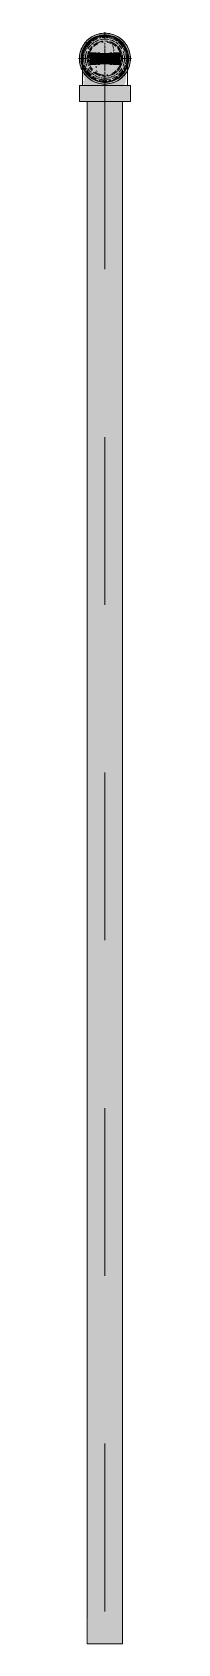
# Model space of a CAD drawing. Header units: millimetres. Extents: x -4000 to 187956, y -58990 to 162485.
# Drawn here: x 116625 to 116675, y 67950 to 69475 of the extents above; entities that cross this region are included whole.
import ezdxf

# ---------------------------------------------------------------- set-up
doc = ezdxf.new("R2010")
doc.units = ezdxf.units.MM
doc.linetypes.add('Dash 1_16_', pattern=[317.5, 158.75, -158.75])
for name, color, linetype, lineweight in [('F-SPRN', 3, 'Continuous', 9), ('P-PIPE', 3, 'Continuous', 9), ('P-PIPE-CNTR', 3, 'Continuous', 9)]:
    doc.layers.add(name, color=color, linetype=linetype, lineweight=lineweight)

# ---------------------------------------------------------------- blocks, each defined once
blk = doc.blocks.new('Sprinkler_Up - DN20-V651-0_000')
at = {"layer": 'F-SPRN', "transparency": 33554534}
for points in [[(-13.5, 0), (-3.9, 0.7), (-1.7, 2.9), (-1.2, 3.5), (-0.6, 4), (0.6, 4), (1.2, 3.5), (1.7, 2.9), (4.6, 0), (22.2, 0), (18, 13.1), (6.9, 21.2), (-6.9, 21.2), (-18, 13.1), (-22.2, 0)], [(0, -16.7), (4.3, -16.1), (11.8, -11.8), (16.1, -4.3), (16.1, 4.3), (11.8, 11.8), (8.3, 14.4), (0, 16.7), (-4.3, 16.1), (-11.8, 11.8), (-16.1, 4.3), (-16.1, -4.3), (-11.8, -11.8), (-8.3, -14.4)], [(0, -15.6), (7.8, -13.5), (13.5, -7.8), (15.1, -4), (15.1, 4), (13.5, 7.8), (7.8, 13.5), (0, 15.6), (-7.8, 13.5), (-11, 11), (-15.1, 4), (-15.1, -4), (-11, -11), (-7.8, -13.5)], [(0, -21.2), (6.9, -21.2), (18, -13.1), (22.2, 0), (3.9, -0.7), (1.7, -2.9), (1.2, -3.5), (0.6, -4), (-0.6, -4), (-1.2, -3.5), (-1.7, -2.9), (-4.6, 0), (-22.2, 0), (-18, -13.1), (-6.9, -21.2)], [(-10.9, -5.5), (-10.9, 5.4), (-14.5, 5.4), (-14.5, -5.5)], [(-7.7, -5.5), (-7.7, 5.4), (-10.9, 5.4), (-10.9, -5.5)], [(0, -5.5), (0, 5.4), (-7.7, 5.4), (-7.7, -5.5)], [(0, 0), (5.7, 0), (2.9, 4.9), (-2.9, 4.9), (-5.7, 0)], [(2.9, -4.9), (5.7, 0), (-5.7, 0), (-2.9, -4.9)], [(0, 0), (4.6, 0), (0, 4.6), (-4.6, 0)], [(0, -4.6), (4.6, 0), (-4.6, 0)], [(0, -2.6), (1.3, 0), (-1.8, 0)], [(-1.3, 0), (1.8, 0), (0, 2.6)], [(7.7, -5.5), (7.7, 5.4), (0, 5.4), (0, -5.5)], [(10.9, -5.5), (10.9, 5.4), (7.7, 5.4), (7.7, -5.5)], [(14.5, -5.5), (14.5, 5.4), (10.9, 5.4), (10.9, -5.5)]]:
    blk.add_hatch(color=1, dxfattribs=at).paths.add_polyline_path(points)
at = {"layer": 'F-SPRN', "color": 1}
for p, q in [((-11.5, 5.4), (-14.5, 5.4)), ((-14.5, 5.4), (-11.3, 5.4)), ((-14.5, 5.4), (-14.5, 3.7)), ((-14.5, 3.3), (-14.5, 0)), ((-11.5, 5.4), (-11.5, 4)), ((-10.9, 1.9), (-10.9, 3.6)), ((-10.8, 5.4), (-8, 5.4)), ((-8.1, 5.4), (-10.8, 5.4)), ((-8.1, 5.4), (-8.1, 2.8)), ((-8.1, 2.5), (-8.1, 0.7)), ((-7.7, 4.8), (-7.7, 2.7)), ((-7.7, 4.8), (-7.7, 2.7)), ((-7.7, 2.1), (-7.7, 0.5)), ((-7.7, 2.1), (-7.7, 0.5)), ((-6.7, 5.4), (-4.7, 5.4)), ((-5.8, 3.8), (-5.8, 2.2)), ((-2, 0.4), (-2.1, 0.3)), ((-2.1, 0.3), (-2.1, 0.2)), ((-2.1, 0.2), (-2.1, 0.1)), ((-2.1, 0.1), (-2.1, 0)), ((-2.1, 0), (-2.1, 0)), ((-2.1, 0), (-2.1, -0.1)), ((-1.9, 0.8), (-2, 0.7)), ((-2, 0.7), (-2, 0.6)), ((-2, 0.6), (-2, 0.5)), ((-2, 0.5), (-2, 0.4)), ((-2, 0.5), (-2, 0.5)), ((-1.8, 1), (-1.9, 0.9)), ((-1.9, 0.9), (-1.9, 0.8)), ((-1.9, 0.8), (-1.9, 0.8)), ((-1.8, 1.1), (-1.8, 1)), ((-1.7, 1.1), (-1.8, 1.1)), ((-1.6, 1.3), (-1.7, 1.2)), ((-1.7, 1.2), (-1.7, 1.1)), ((-1.5, 1.4), (-1.6, 1.3)), ((-1.6, 1.3), (-1.6, 1.3)), ((-1.5, 1.5), (-1.5, 1.4)), ((-1.4, 1.5), (-1.5, 1.5)), ((-1.4, 1.6), (-1.4, 1.5)), ((-1.3, 1.6), (-1.4, 1.6)), ((-1.2, 1.7), (-1.3, 1.6)), ((-1.1, 1.8), (-1.2, 1.7)), ((-1.2, 1.7), (-1.2, 1.7)), ((-1, 1.8), (-1.1, 1.8)), ((-0.9, 1.9), (-1, 1.8)), ((-0.9, 1.9), (-0.9, 1.9)), ((-0.8, 1.9), (-0.9, 1.9)), ((-0.7, 2), (-0.8, 1.9)), ((-0.6, 2), (-0.7, 2)), ((-0.6, 2), (-0.6, 2)), ((-0.5, 2), (-0.6, 2)), ((-0.4, 2), (-0.5, 2)), ((-0.3, 2.1), (-0.4, 2)), ((-0.2, 2.1), (-0.3, 2.1)), ((-0.1, 2.1), (-0.2, 2.1)), ((0, 2.1), (-0.1, 2.1)), ((-0.1, 2.1), (-0.1, 2.1)), ((0.1, 2.1), (0, 2.1)), ((0.2, 2.1), (0.1, 2.1)), ((0.3, 2.1), (0.2, 2.1)), ((0.4, 2), (0.3, 2.1)), ((0.4, 2), (0.4, 2)), ((0.5, 2), (0.4, 2)), ((0.6, 2), (0.5, 2)), ((0.7, 2), (0.6, 2)), ((0.8, 1.9), (0.7, 2)), ((0.8, 1.9), (0.8, 1.9)), ((0.9, 1.9), (0.8, 1.9)), ((1, 1.8), (0.9, 1.9)), ((1.1, 1.8), (1, 1.8)), ((1.1, 1.7), (1.1, 1.8)), ((1.2, 1.7), (1.1, 1.7)), ((1.3, 1.7), (1.2, 1.7)), ((1.3, 1.6), (1.3, 1.7)), ((1.4, 1.5), (1.3, 1.6)), ((1.4, 1.5), (1.4, 1.5)), ((1.5, 1.4), (1.4, 1.5)), ((1.6, 1.4), (1.5, 1.4)), ((1.6, 1.3), (1.6, 1.4)), ((1.7, 1.2), (1.6, 1.3)), ((1.7, 1.2), (1.7, 1.2)), ((1.8, 1.1), (1.7, 1.2)), ((1.8, 1), (1.8, 1.1)), ((1.8, 1), (1.8, 1)), ((1.9, 0.9), (1.8, 1)), ((1.9, 0.8), (1.9, 0.9)), ((1.9, 0.7), (1.9, 0.8)), ((2, 0.7), (1.9, 0.7)), ((2, 0.6), (2, 0.7)), ((2, 0.5), (2, 0.6)), ((2, 0.4), (2, 0.5)), ((2.1, 0.3), (2, 0.4)), ((2.1, 0.2), (2.1, 0.3)), ((2.1, 0.2), (2.1, 0.2)), ((2.1, 0.1), (2.1, 0.2)), ((2.1, 0), (2.1, 0.1)), ((2.1, 0), (2.1, 0)), ((4.7, 5.4), (6.5, 5.4)), ((7.7, 5.4), (10.8, 5.4)), ((7.7, 5.2), (7.7, 2.7)), ((7.7, 5.2), (7.7, 2.7)), ((7.7, 2.3), (7.7, 0.5)), ((7.7, 2.3), (7.7, 0.5)), ((10.8, 5.4), (8.1, 5.4)), ((8.1, 5.4), (8.1, 2.8)), ((8.1, 2.5), (8.1, 0.4)), ((10.9, 5.4), (14.5, 5.4)), ((10.9, 3.6), (10.9, 0.2)), ((14.5, 5.4), (11.5, 5.4)), ((11.5, 5.4), (11.5, 4)), ((11.5, 3), (11.5, 0.2)), ((14.5, 5.4), (14.5, -5.5)), ((-14.5, -1.3), (-14.5, -3.7)), ((-11.1, -5.5), (-14.5, -5.5)), ((-14.5, -5.5), (-11.5, -5.5)), ((-10.9, -2.6), (-10.9, -1.3)), ((-10.8, -5.5), (-8.1, -5.5)), ((-7.8, -5.5), (-10.8, -5.5)), ((-8.1, -4.2), (-8.1, -5.5)), ((-7.7, -2.7), (-7.7, -4)), ((-7.7, -2.7), (-7.7, -4)), ((-7, -5.5), (-5.8, -5.5)), ((-4.8, -5.5), (-7, -5.5)), ((-5.8, -2.3), (-5.8, -3.8)), ((-2.1, -0.1), (-2.1, -0.2)), ((-2.1, -0.2), (-2.1, -0.3)), ((-2.1, -0.2), (-2.1, -0.2)), ((0, -2.1), (0.1, -2.1)), ((7, -5.5), (4.8, -5.5)), ((5.8, -2.2), (5.8, -3.8)), ((5.8, -5.5), (7, -5.5)), ((7.7, -0.5), (7.7, -2.3)), ((7.7, -0.5), (7.7, -2.3)), ((7.7, -2.7), (7.7, -5.4)), ((7.7, -2.7), (7.7, -5.4)), ((10.8, -5.5), (7.7, -5.5)), ((8.1, -0.4), (8.1, -2.5)), ((8.1, -2.8), (8.1, -5.5)), ((8.1, -5.5), (10.8, -5.5)), ((10.9, -0.2), (10.9, -3.6)), ((14.5, -5.5), (10.9, -5.5)), ((11.5, -0.2), (11.5, -3)), ((11.5, -4), (11.5, -5.5)), ((11.5, -5.5), (14.5, -5.5))]:
    blk.add_line(p, q, dxfattribs=at)
at = {"layer": 'F-SPRN', "color": 1, "flags": 128}
for points in [[(-2.1, -0.3), (-2, -0.4), (-2, -0.5), (-2, -0.6), (-2, -0.7), (-1.9, -0.7), (-1.9, -0.8), (-1.9, -0.9), (-1.8, -1), (-1.8, -1), (-1.8, -1.1), (-1.7, -1.2), (-1.7, -1.2), (-1.6, -1.3), (-1.6, -1.4), (-1.5, -1.4), (-1.4, -1.5), (-1.4, -1.5), (-1.3, -1.6), (-1.3, -1.7), (-1.2, -1.7), (-1.1, -1.7), (-1.1, -1.8), (-1, -1.8), (-0.9, -1.9), (-0.8, -1.9), (-0.8, -1.9), (-0.7, -2), (-0.6, -2), (-0.5, -2), (-0.4, -2), (-0.4, -2), (-0.3, -2.1), (-0.2, -2.1), (-0.1, -2.1), (0, -2.1)], [(0.1, -2.1), (0.1, -2.1), (0.2, -2.1), (0.3, -2.1), (0.4, -2), (0.5, -2), (0.6, -2), (0.6, -2), (0.7, -2), (0.8, -1.9), (0.9, -1.9), (0.9, -1.9), (1, -1.8), (1.1, -1.8), (1.2, -1.7), (1.2, -1.7), (1.3, -1.6), (1.4, -1.6), (1.4, -1.5), (1.5, -1.5), (1.5, -1.4), (1.6, -1.3), (1.6, -1.3), (1.7, -1.2), (1.7, -1.1), (1.8, -1.1), (1.8, -1), (1.9, -0.9), (1.9, -0.8), (1.9, -0.8), (2, -0.7), (2, -0.6), (2, -0.5), (2, -0.5), (2, -0.4), (2.1, -0.3), (2.1, -0.2), (2.1, -0.1), (2.1, 0)]]:
    blk.add_lwpolyline(points, dxfattribs=at)
at = {"layer": 'F-SPRN', "color": 1}
for radius, start, end in [(22.2, 360, 180), (21.9, 126.6942, 143.2701), (21.9, 108.2621, 125.7507), (16.7, 106.5995, 120), (16.7, 106.5995, 120), (21.9, 99.348, 107.901), (16.7, 96.4143, 105), (16.7, 96.4143, 105), (21.9, 90.145, 98.8503), (15.6, 95.5762, 100.6843), (15.6, 95.5762, 100.6843), (16.7, 83.0684, 90), (16.7, 83.0684, 90), (21.9, 72.5583, 89.4624), (15.6, 75.573, 80.5892), (15.6, 75.573, 80.5892), (16.7, 60, 75), (16.7, 60, 75), (21.9, 54.2493, 71.7379), (21.9, 36.7299, 53.3058), (21.9, 165.6773, 179.2615), (21.9, 144.7698, 164.8151), (16.7, 167.6802, 180), (16.7, 167.6802, 180), (16.7, 155.3879, 164.9693), (16.7, 155.3879, 164.9693), (15.6, 166.4265, 180), (15.6, 166.4265, 180), (15.6, 150.9409, 165), (15.6, 159.6139, 165), (16.7, 136.7213, 149.931), (16.7, 136.7213, 149.931), (15.6, 150.9409, 156.3845), (15.6, 138.4214, 150), (15.6, 138.4214, 150), (16.7, 121.4181, 130.5751), (16.7, 121.4181, 130.5751), (15.6, 120.5262, 133.2078), (15.6, 120.5262, 133.2078), (15.6, 114.4363, 119.9813), (15.6, 114.4363, 119.9813), (4.63, 155.7832, 180), (4.63, 155.7832, 180), (4.63, 109.0192, 138.2703), (4.63, 109.0192, 138.2703), (2.56, 109.0192, 168.8278), (2.56, 109.0192, 168.8278), (2.04, 109.0192, 180), (4.63, 17.9592, 90), (4.63, 17.9592, 90), (3.81, 57.0577, 90), (2.56, 14.5599, 90), (2.56, 14.5599, 90), (2.04, 10.4703, 90), (3.81, 16.1605, 43.8358), (15.6, 67.5614, 74.5481), (15.6, 67.5614, 74.5481), (15.6, 60.0187, 65.5637), (15.6, 60.0187, 65.5637), (15.6, 46.7922, 60), (15.6, 46.7922, 60), (16.7, 49.4249, 58.5819), (16.7, 49.4249, 58.5819), (15.6, 30, 41.5786), (15.6, 30, 41.5786), (16.7, 30, 43.2787), (16.7, 30, 43.2787), (15.6, 23.6155, 29.5646), (15.6, 15, 29.5646), (15.6, 15, 20.3861), (16.7, 15, 24.6121), (16.7, 15, 24.6121), (15.6, 360, 13.6618), (15.6, 0, 13.6618), (16.7, 360, 12.3198), (16.7, 0, 12.3198), (21.9, 15.1849, 35.2302), (21.9, 0.7385, 14.3227), (22.2, 180, 360), (21.9, 180.7385, 194.3227), (21.9, 195.1849, 215.2302), (21.9, 216.7299, 233.3058), (16.7, 180, 192.3198), (16.7, 180, 192.3198), (16.7, 195.0307, 204.6121), (16.7, 195.0307, 204.6121), (15.6, 181.9082, 193.6618), (15.6, 181.9082, 193.6618), (15.6, 197.3339, 209.5646), (15.6, 197.3339, 209.5646), (16.7, 210.069, 223.2787), (16.7, 210.069, 223.2787), (15.6, 212.5472, 221.5786), (15.6, 212.5472, 221.5786), (16.7, 229.4249, 238.5819), (16.7, 229.4249, 238.5819), (15.6, 233.795, 240), (15.6, 233.795, 240), (16.7, 240, 255), (16.7, 240, 255), (15.6, 240.0187, 254.5481), (15.6, 240.0187, 254.5481), (4.63, 197.9592, 0), (4.63, 197.9592, 270), (15.6, 255, 267.64), (15.6, 255, 267.64), (3.81, 196.1605, 270), (2.56, 191.1677, 0), (2.56, 191.1677, 360), (2.04, 190.4703, 0), (4.63, 270, 360), (3.81, 270, 360), (16.7, 286.5995, 300), (16.7, 286.5995, 300), (15.6, 294.4363, 299.9813), (15.6, 294.4363, 299.9813), (15.6, 300, 313.2078), (15.6, 300, 313.2078), (16.7, 301.4181, 310.5751), (16.7, 301.4181, 310.5751), (15.6, 318.4214, 330), (15.6, 318.4214, 330), (16.7, 316.7213, 330), (16.7, 316.7213, 330), (21.9, 306.6942, 323.2701), (15.6, 330.4354, 345), (15.6, 330.4354, 336.3845), (15.6, 339.6139, 345), (15.6, 346.3382, 360), (15.6, 346.3382, 360), (16.7, 335.3879, 345), (16.7, 335.3879, 345), (16.7, 347.6802, 360), (16.7, 347.6802, 360), (21.9, 324.7698, 344.8151), (21.9, 345.6773, 359.2615), (21.9, 234.2493, 251.7379), (21.9, 252.5583, 269.4624), (16.7, 263.0684, 270), (16.7, 263.0684, 270), (21.9, 270.145, 278.8503), (15.6, 275.5762, 280.6843), (15.6, 275.5762, 280.6843), (16.7, 276.4143, 285), (16.7, 276.4143, 285), (21.9, 279.348, 287.901), (21.9, 288.2621, 305.7507)]:
    blk.add_arc((0, 0), radius, start, end, dxfattribs=at)
blk = doc.blocks.new('Steel_Transition_Threaded_HoaPhat - Standard-V652-0_000')
at = {"layer": 'P-PIPE', "lineweight": 13, "transparency": 33554534}
h = blk.add_hatch(color=1, dxfattribs=at)
h.paths.add_polyline_path([(116650, 69427.6), (116655.8, 69428.4), (116661.3, 69430.6), (116665.9, 69434.2), (116669.5, 69438.8), (116671.7, 69444.3), (116672.5, 69450.1), (116671.7, 69455.9), (116669.5, 69461.3), (116665.9, 69466), (116661.3, 69469.6), (116655.8, 69471.8), (116650, 69472.6), (116644.2, 69471.8), (116638.8, 69469.6), (116634.1, 69466), (116630.5, 69461.3), (116628.3, 69455.9), (116627.5, 69450.1), (116628.3, 69444.3), (116630.5, 69438.8), (116634.1, 69434.2), (116638.8, 69430.6), (116644.2, 69428.4)])
h.paths.add_polyline_path([(116650, 69430), (116644.8, 69430.7), (116640, 69432.7), (116635.8, 69435.9), (116632.6, 69440), (116630.6, 69444.9), (116629.9, 69450.1), (116630.6, 69455.3), (116632.6, 69460.1), (116635.8, 69464.3), (116640, 69467.5), (116644.8, 69469.5), (116650, 69470.2), (116655.2, 69469.5), (116660.1, 69467.5), (116664.2, 69464.3), (116667.4, 69460.1), (116669.4, 69455.3), (116670.1, 69450.1), (116669.4, 69444.9), (116667.4, 69440), (116664.2, 69435.9), (116660.1, 69432.7), (116655.2, 69430.7)])
for points in [[(116650, 69430), (116650, 69433.7), (116641.8, 69435.9), (116635.8, 69441.9), (116633.6, 69450.1), (116635.8, 69458.3), (116641.8, 69464.3), (116650, 69466.5), (116650, 69470.2), (116644.8, 69469.5), (116640, 69467.5), (116635.8, 69464.3), (116632.6, 69460.1), (116630.6, 69455.3), (116629.9, 69450.1), (116630.6, 69444.9), (116632.6, 69440), (116635.8, 69435.9), (116640, 69432.7), (116644.8, 69430.7)], [(116650, 69431.6), (116654.8, 69432.2), (116659.3, 69434.1), (116663.1, 69437), (116666, 69440.8), (116667.9, 69445.3), (116668.5, 69450.1), (116667.9, 69454.9), (116666, 69459.3), (116663.1, 69463.2), (116659.3, 69466.1), (116654.8, 69468), (116650, 69468.6), (116645.2, 69468), (116640.8, 69466.1), (116636.9, 69463.2), (116634, 69459.3), (116632.1, 69454.9), (116631.5, 69450.1), (116632.1, 69445.3), (116634, 69440.8), (116636.9, 69437), (116640.8, 69434.1), (116645.2, 69432.2)], [(116650, 69430), (116655.2, 69430.7), (116660.1, 69432.7), (116664.2, 69435.9), (116667.4, 69440), (116669.4, 69444.9), (116670.1, 69450.1), (116669.4, 69455.3), (116667.4, 69460.1), (116664.2, 69464.3), (116660.1, 69467.5), (116655.2, 69469.5), (116650, 69470.2), (116650, 69466.5), (116658.2, 69464.3), (116664.2, 69458.3), (116666.4, 69450.1), (116664.2, 69441.9), (116658.2, 69435.9), (116650, 69433.7)]]:
    blk.add_hatch(color=1, dxfattribs=at).paths.add_polyline_path(points)
at = {"layer": 'P-PIPE', "color": 20, "lineweight": 13}
for radius, start, end in [(22.5, 90, 270), (22.5, 135, 150), (20.1, 135, 148.1553), (22.5, 120, 135), (20.1, 128.8856, 135), (18.5, 123.4976, 133.2041), (18.5, 123.4976, 133.2041), (20.1, 120, 125.0043), (22.5, 90, 120), (16.4, 121.0738, 128.0319), (20.1, 109.6859, 120), (18.5, 106.819, 120), (18.5, 106.819, 120), (16.4, 115.1607, 120), (16.4, 107.4657, 111.9681), (20.1, 100.9975, 105), (18.5, 91.4353, 103.2046), (18.5, 91.4353, 103.2046), (16.4, 96.2132, 104.6042), (20.1, 90.5246, 98.5089), (22.5, 60, 90), (22.5, 270, 90), (18.5, 78.0986, 90), (18.5, 78.0986, 90), (20.1, 75.0607, 87.9279), (18.5, 60, 75), (18.5, 60, 75), (16.4, 66.9681, 72.9388), (20.1, 60, 75), (16.4, 50.4733, 56.6389), (20.1, 54.9957, 60), (18.5, 46.7959, 56.5024), (18.5, 46.7959, 56.5024), (22.5, 45, 60), (20.1, 45, 51.1144), (20.1, 31.8447, 45), (22.5, 30, 45), (22.5, 165, 210), (22.5, 150, 165), (20.1, 166.0499, 193.9501), (20.1, 150, 162.7449), (18.5, 166.5939, 193.4061), (18.5, 166.5939, 180), (18.5, 180, 193.4061), (18.5, 157.6232, 165), (18.5, 157.6232, 165), (16.4, 168.5467, 178.9063), (16.4, 184.8393, 191.4533), (18.5, 136.4297, 150), (18.5, 136.4297, 150), (16.4, 158.0319, 163.506), (16.4, 143.5463, 150), (16.4, 30, 38.0319), (18.5, 30, 43.5703), (18.5, 30, 43.5703), (16.4, 353.5463, 8.0319), (18.5, 15, 22.3768), (18.5, 15, 22.3768), (20.1, 17.2551, 30), (18.5, 346.5939, 13.4061), (18.5, 0, 13.4061), (18.5, 346.5939, 0), (22.5, 15, 30), (20.1, 0, 13.9501), (20.1, 346.0499, 0), (22.5, 330, 0), (22.5, 0, 15), (22.5, 210, 225), (20.1, 197.2551, 210), (18.5, 195, 202.3768), (18.5, 195, 202.3768), (20.1, 211.8447, 225), (18.5, 210, 223.5703), (18.5, 210, 223.5703), (22.5, 225, 240), (20.1, 225, 231.1144), (16.4, 210.6635, 216.4537), (18.5, 226.7959, 236.5024), (18.5, 226.7959, 236.5024), (20.1, 234.9957, 240), (16.4, 230.4733, 236.6389), (18.5, 240, 255), (18.5, 240, 255), (16.4, 240, 246.5955), (16.4, 250.3629, 255), (16.4, 264.1652, 268.506), (16.4, 276.2132, 283.9063), (16.4, 287.4657, 291.9681), (18.5, 286.819, 300), (18.5, 286.819, 300), (16.4, 293.4045, 300), (20.1, 300, 305.0043), (18.5, 303.4976, 313.2041), (18.5, 303.4976, 313.2041), (22.5, 300, 315), (20.1, 308.8856, 315), (18.5, 316.4297, 330), (18.5, 316.4297, 330), (20.1, 315, 328.1553), (16.4, 338.0319, 342.8691), (22.5, 315, 330), (18.5, 337.6232, 345), (18.5, 337.6232, 345), (20.1, 330, 342.7449), (22.5, 240, 255), (20.1, 240, 255), (22.5, 255, 270), (20.1, 255.0607, 267.9279), (18.5, 258.0986, 270), (18.5, 258.0986, 270), (22.5, 270, 285), (20.1, 270.5246, 278.5089), (18.5, 271.4353, 283.2046), (18.5, 271.4353, 283.2046), (20.1, 280.9975, 285), (22.5, 285, 300), (20.1, 289.6859, 300)]:
    blk.add_arc((116650, 69450.1), radius, start, end, dxfattribs=at)
blk = doc.blocks.new('Steel_Elbow_Threaded_HoaPhat - Standard-V653-0_000')
at = {"layer": 'P-PIPE', "lineweight": 13, "transparency": 33554534}
for points in [[(116650, 69426), (116656.2, 69426.8), (116662.1, 69429.2), (116667.1, 69433), (116670.9, 69438), (116673.3, 69443.8), (116674.1, 69450.1), (116673.3, 69456.3), (116670.9, 69462.1), (116667.1, 69467.1), (116662.1, 69471), (116656.2, 69473.4), (116650, 69474.2), (116643.8, 69473.4), (116637.9, 69471), (116633, 69467.1), (116629.1, 69462.1), (116626.7, 69456.3), (116625.9, 69450.1), (116626.7, 69443.8), (116629.1, 69438), (116633, 69433), (116637.9, 69429.2), (116643.8, 69426.8)], [(116626.7, 69409.5), (116650, 69409.5), (116650, 69424.7), (116625.9, 69424.7), (116625.9, 69409.5)], [(116674.1, 69409.5), (116673.3, 69424.7), (116650, 69424.7), (116650, 69409.5), (116673.3, 69409.5)]]:
    blk.add_hatch(color=1, dxfattribs=at).paths.add_polyline_path(points)
h = blk.add_hatch(color=1, dxfattribs=at)
h.paths.add_polyline_path([(116633.1, 69434.9), (116630.5, 69439.5), (116631.4, 69435.6)])
h.paths.add_polyline_path([(116630.4, 69424.7), (116650, 69424.7), (116650, 69428.9), (116642.8, 69430.2), (116644.1, 69428.3), (116636.6, 69433), (116632.6, 69437.1), (116633.8, 69431.9), (116631.4, 69435.6), (116629.1, 69441.6), (116629.4, 69433), (116630.5, 69433.3), (116630.6, 69429.2), (116629.3, 69428.9)])
h = blk.add_hatch(color=1, dxfattribs=at)
h.paths.add_polyline_path([(116657.2, 69430.2), (116659.7, 69430.2), (116655.9, 69428.3)])
h.paths.add_polyline_path([(116668.3, 69424.7), (116669.7, 69428.5), (116669.9, 69435.9), (116670.2, 69440), (116668.8, 69439.5), (116662.8, 69432.6), (116657.2, 69430.2), (116650, 69428.9), (116650, 69424.7), (116666, 69424.7)])
h.paths.add_polyline_path([(116665.7, 69433.4), (116666.1, 69435.6), (116668.2, 69436.4)])
at = {"layer": 'P-PIPE', "color": 20, "lineweight": 13}
for p, q in [((116634.7, 69464.7), (116635.3, 69465.3)), ((116636.5, 69466.4), (116637.2, 69466.9)), ((116637.2, 69466.9), (116637.9, 69467.4)), ((116639.3, 69468.3), (116640, 69468.7)), ((116641.6, 69469.5), (116642.3, 69469.8)), ((116642.3, 69469.8), (116643.1, 69470.1)), ((116643.1, 69470.1), (116643.9, 69470.3)), ((116643.9, 69470.3), (116644.8, 69470.6)), ((116646.4, 69470.9), (116647.2, 69471.1)), ((116647.2, 69471.1), (116648.1, 69471.1)), ((116649.8, 69471.2), (116650, 69471.2)), ((116652.5, 69471.1), (116653.4, 69471)), ((116655, 69470.6), (116655.8, 69470.4)), ((116655.8, 69470.4), (116656.7, 69470.2)), ((116659.8, 69468.8), (116660.5, 69468.4)), ((116660.5, 69468.4), (116661.2, 69468)), ((116661.2, 69468), (116661.9, 69467.5)), ((116661.9, 69467.5), (116662.6, 69467.1)), ((116662.6, 69467.1), (116663.3, 69466.5)), ((116664.6, 69465.4), (116665.2, 69464.8)), ((116628.9, 69450.1), (116628.9, 69450.1)), ((116628.9, 69449.5), (116628.9, 69449.7)), ((116628.9, 69449.3), (116628.9, 69449.5)), ((116629, 69452.6), (116629.1, 69453.5)), ((116629.5, 69455.1), (116629.7, 69455.9)), ((116631.2, 69459.9), (116631.6, 69460.6)), ((116631.6, 69460.6), (116632.1, 69461.3)), ((116633, 69462.7), (116633.6, 69463.4)), ((116666.3, 69463.6), (116666.8, 69462.9)), ((116666.8, 69462.9), (116667.3, 69462.2)), ((116667.3, 69462.2), (116667.8, 69461.5)), ((116667.8, 69461.5), (116668.2, 69460.8)), ((116668.2, 69460.8), (116668.7, 69460.1)), ((116668.7, 69460.1), (116669, 69459.3)), ((116669, 69459.3), (116669.4, 69458.5)), ((116670.3, 69456.2), (116670.5, 69455.3)), ((116670.8, 69453.7), (116671, 69452.8)), ((116671.1, 69451.2), (116671.2, 69450.3)), ((116671.2, 69450.3), (116671.2, 69450.1)), ((116671.2, 69450.1), (116671.2, 69450.1)), ((116671.2, 69449.6), (116671.2, 69449.4)), ((116671.2, 69449.4), (116671.2, 69449.1)), ((116628.9, 69448), (116628.9, 69448.4)), ((116628.9, 69447.5), (116628.9, 69448)), ((116628.9, 69445.5), (116628.9, 69446.1)), ((116628.9, 69444.9), (116628.9, 69445.5)), ((116628.9, 69442.9), (116628.9, 69443.6)), ((116628.9, 69442.2), (116628.9, 69442.9)), ((116628.9, 69441.4), (116628.9, 69442.2)), ((116628.9, 69439), (116628.9, 69439.8)), ((116628.9, 69438.2), (116628.9, 69439)), ((116671.2, 69448.1), (116671.2, 69447.7)), ((116671.2, 69447.7), (116671.2, 69447.2)), ((116671.2, 69446.2), (116671.2, 69445.6)), ((116671.2, 69445.6), (116671.2, 69445.1)), ((116671.2, 69445.1), (116671.2, 69444.4)), ((116671.2, 69444.4), (116671.2, 69443.8)), ((116671.2, 69443.8), (116671.2, 69443.1)), ((116671.2, 69443.1), (116671.2, 69442.4)), ((116671.2, 69442.4), (116671.2, 69441.6)), ((116671.2, 69441.6), (116671.2, 69440.9)), ((116671.2, 69440.9), (116671.2, 69440.1)), ((116671.2, 69440.1), (116671.2, 69439.2)), ((116671.2, 69439.2), (116671.2, 69438.4)), ((116625.9, 69424.7), (116625.9, 69409.5)), ((116626.7, 69424.7), (116625.9, 69424.7)), ((116650, 69424.7), (116625.9, 69424.7)), ((116629.1, 69424.7), (116626.7, 69424.7)), ((116628.9, 69424.7), (116629.2, 69424.7)), ((116628.9, 69424.7), (116629.2, 69424.7)), ((116630.3, 69424.7), (116629.1, 69424.7)), ((116629.2, 69424.7), (116631.7, 69424.7)), ((116629.2, 69424.7), (116630.1, 69424.7)), ((116630.1, 69424.7), (116631.7, 69424.7)), ((116633, 69424.7), (116630.3, 69424.7)), ((116631.7, 69424.7), (116632.8, 69424.7)), ((116631.7, 69424.7), (116636.4, 69424.7)), ((116633.8, 69424.7), (116636.4, 69424.7)), ((116642.7, 69424.7), (116634, 69424.7)), ((116636.4, 69424.7), (116642.8, 69424.7)), ((116636.4, 69424.7), (116642.8, 69424.7)), ((116643.7, 69424.7), (116650, 69424.7)), ((116643.7, 69424.7), (116650, 69424.7)), ((116650, 69424.7), (116643.8, 69424.7)), ((116656.2, 69424.7), (116650, 69424.7)), ((116674.1, 69424.7), (116650, 69424.7)), ((116650, 69424.7), (116656.3, 69424.7)), ((116650, 69424.7), (116656.3, 69424.7)), ((116657.2, 69424.7), (116663.6, 69424.7)), ((116657.2, 69424.7), (116663.6, 69424.7)), ((116666, 69424.7), (116657.3, 69424.7)), ((116663.6, 69424.7), (116666.2, 69424.7)), ((116663.6, 69424.7), (116668.3, 69424.7)), ((116668.5, 69424.7), (116667.1, 69424.7)), ((116667.2, 69424.7), (116668.3, 69424.7)), ((116668.3, 69424.7), (116670.8, 69424.7)), ((116668.3, 69424.7), (116670.8, 69424.7)), ((116670.9, 69424.7), (116668.5, 69424.7)), ((116670.8, 69424.7), (116671.2, 69424.7)), ((116670.8, 69424.7), (116671.2, 69424.7)), ((116673.3, 69424.7), (116670.9, 69424.7)), ((116674.1, 69424.7), (116673.3, 69424.7)), ((116674.1, 69409.5), (116674.1, 69424.7)), ((116625.9, 69409.5), (116626.7, 69409.5)), ((116625.9, 69409.5), (116650, 69409.5)), ((116626.7, 69409.5), (116629.1, 69409.5)), ((116629.1, 69409.5), (116633, 69409.5)), ((116633.8, 69409.5), (116637.9, 69409.5)), ((116638.2, 69409.5), (116650, 69409.5)), ((116650, 69409.5), (116661.8, 69409.5)), ((116650, 69409.5), (116674.1, 69409.5)), ((116662.1, 69409.5), (116666.2, 69409.5)), ((116667.1, 69409.5), (116670.9, 69409.5)), ((116670.9, 69409.5), (116674.1, 69409.5))]:
    blk.add_line(p, q, dxfattribs=at)
at = {"layer": 'P-PIPE', "color": 20, "lineweight": 13, "flags": 128}
for points in [[(116633.6, 69463.4), (116634.1, 69464), (116634.7, 69464.7)], [(116635.3, 69465.3), (116635.9, 69465.8), (116636.5, 69466.4)], [(116637.9, 69467.4), (116638.6, 69467.9), (116639.3, 69468.3)], [(116640, 69468.7), (116640.8, 69469.1), (116641.6, 69469.5)], [(116644.8, 69470.6), (116645.6, 69470.8), (116646.4, 69470.9)], [(116648.1, 69471.1), (116648.9, 69471.2), (116649.8, 69471.2)], [(116650, 69471.2), (116650.8, 69471.2), (116651.7, 69471.2), (116652.5, 69471.1)], [(116653.4, 69471), (116654.2, 69470.8), (116655, 69470.6)], [(116656.7, 69470.2), (116657.5, 69469.9), (116658.2, 69469.6), (116659, 69469.2), (116659.8, 69468.8)], [(116663.3, 69466.5), (116663.9, 69466), (116664.6, 69465.4)], [(116665.2, 69464.8), (116665.8, 69464.2), (116666.3, 69463.6)], [(116628.9, 69450.1), (116628.9, 69450.9), (116628.9, 69451.8), (116629, 69452.6)], [(116628.9, 69449.7), (116628.9, 69449.9), (116628.9, 69450), (116628.9, 69450.1)], [(116628.9, 69448.4), (116628.9, 69448.7), (116628.9, 69449), (116628.9, 69449.3)], [(116629.1, 69453.5), (116629.3, 69454.3), (116629.5, 69455.1)], [(116629.7, 69455.9), (116629.9, 69456.7), (116630.2, 69457.5), (116630.5, 69458.3), (116630.9, 69459.1), (116631.2, 69459.9)], [(116632.1, 69461.3), (116632.5, 69462), (116633, 69462.7)], [(116669.4, 69458.5), (116669.7, 69457.8), (116670, 69457), (116670.3, 69456.2)], [(116670.5, 69455.3), (116670.7, 69454.5), (116670.8, 69453.7)], [(116671, 69452.8), (116671.1, 69452), (116671.1, 69451.2)], [(116671.2, 69450.1), (116671.2, 69450), (116671.2, 69449.9), (116671.2, 69449.8), (116671.2, 69449.6)], [(116671.2, 69449.1), (116671.2, 69448.8), (116671.2, 69448.5), (116671.2, 69448.1)], [(116628.9, 69446.1), (116628.9, 69446.6), (116628.9, 69447.1), (116628.9, 69447.5)], [(116628.9, 69443.6), (116628.9, 69444.3), (116628.9, 69444.9)], [(116628.9, 69439.8), (116628.9, 69440.6), (116628.9, 69441.4)], [(116628.9, 69424.7), (116628.9, 69425.7), (116628.9, 69426.7), (116628.9, 69427.7), (116628.9, 69428.7), (116628.9, 69429.7), (116628.9, 69430.7), (116628.9, 69431.7), (116628.9, 69432.7), (116628.9, 69433.6), (116628.9, 69434.6), (116628.9, 69435.5), (116628.9, 69436.4), (116628.9, 69437.3), (116628.9, 69438.2)], [(116671.2, 69447.2), (116671.2, 69446.7), (116671.2, 69446.2)], [(116671.2, 69438.4), (116671.2, 69437.5), (116671.2, 69436.6), (116671.2, 69435.7), (116671.2, 69434.8), (116671.2, 69433.9), (116671.2, 69432.9), (116671.2, 69432), (116671.2, 69431), (116671.2, 69430), (116671.2, 69429), (116671.2, 69428), (116671.2, 69427), (116671.2, 69426), (116671.2, 69424.9), (116671.2, 69424.7)]]:
    blk.add_lwpolyline(points, dxfattribs=at)
at = {"layer": 'P-PIPE', "color": 20, "lineweight": 13}
for radius, start, end in [(24.1, 90, 270), (24.1, 135, 150), (24.1, 120, 135), (21.1, 130, 141.5729), (24.1, 90, 120), (21.1, 112.9314, 123.6981), (21.1, 99.9303, 104.963), (21.1, 91.1041, 98.9613), (24.1, 75, 90), (24.1, 270, 90), (21.1, 75.037, 90), (24.1, 60, 75), (21.1, 54.2198, 67.6765), (24.1, 45, 60), (21.1, 38.4271, 50), (24.1, 30, 45), (24.1, 165, 180), (24.1, 180, 195), (24.1, 150, 165), (21.1, 172.2328, 178.0289), (21.1, 181.9562, 187.2796), (21.1, 165.7343, 170), (21.1, 154.6252, 164.9545), (21.1, 150.0026, 154.1966), (21.1, 25.3748, 29.9974), (21.1, 15.0455, 24.7351), (21.1, 10, 14.2657), (24.1, 0, 30), (21.1, 1.9711, 7.7672), (21.1, 352.7204, 358.0438), (24.1, 345, 0), (24.1, 195, 210), (24.1, 210, 240), (21.1, 195.0335, 203.6422), (21.1, 205.3678, 209.9924), (21.1, 213.7408, 218.4146), (21.1, 218.9512, 230), (21.1, 310, 321.0488), (21.1, 321.5854, 326.2592), (24.1, 315, 345), (21.1, 330.0076, 334.6322), (21.1, 336.3578, 344.9665), (21.1, 345.7465, 350), (21.1, 234.1976, 239.9895), (24.1, 240, 270), (21.1, 240.7988, 247.0623), (21.1, 255.0343, 270), (21.1, 270, 275.2662), (24.1, 270, 285), (21.1, 279.9464, 284.9657), (24.1, 285, 300), (21.1, 292.3295, 305.8024), (24.1, 300, 315)]:
    blk.add_arc((116650, 69450.1), radius, start, end, dxfattribs=at)

msp = doc.modelspace()

# ---------------------------------------------------------------- hatches: boundary and pattern name
at = {"layer": 'P-PIPE', "transparency": 33554534}
for points in [[(116641.7, 69435.6), (116642.8, 69437.6), (116641.7, 69441.7), (116642.8, 69445.9), (116645.8, 69449), (116657.2, 69454.3), (116658.4, 69458.4), (116657.2, 69462.6), (116655.9, 69464.3), (116650, 69466.8), (116641.7, 69464.6), (116635.5, 69458.4), (116633.3, 69450.1), (116635.5, 69441.7), (116638.2, 69438.3)], [(116650, 69433.4), (116658.4, 69435.6), (116661.8, 69438.3), (116666.1, 69445.8), (116666.1, 69454.4), (116661.8, 69461.9), (116658.4, 69464.6), (116650, 69466.8), (116645.7, 69466.2), (116638.2, 69461.9), (116633.9, 69454.4), (116633.9, 69445.8), (116638.2, 69438.3), (116641.7, 69435.6)], [(116650, 67950.1), (116650, 69409.5), (116633.3, 69409.5), (116633.9, 67950.1), (116645.7, 67950.1)], [(116650, 67950.1), (116666.7, 67950.1), (116666.1, 69409.5), (116650, 69409.5), (116650, 68498.1)]]:
    msp.add_hatch(color=1, dxfattribs=at).paths.add_polyline_path(points)

# ---------------------------------------------------------------- linework, layer by layer
at = {"layer": 'P-PIPE', "color": 20, "lineweight": 13}
for p, q in [((116633.3, 69409.5), (116633.3, 67950.1)), ((116637.9, 69409.5), (116633.3, 69409.5)), ((116661.8, 69409.5), (116638.2, 69409.5)), ((116666.7, 69409.5), (116662.1, 69409.5)), ((116666.7, 67950.1), (116666.7, 69409.5)), ((116633.3, 67950.1), (116666.7, 67950.1))]:
    msp.add_line(p, q, dxfattribs=at)
at = {"layer": 'P-PIPE', "color": 1}
for centre, radius, start, end in [((116650, 69458.4), 8.35, 69.0027, 79.2369), ((116650, 69450.1), 16.7, 46.0317, 57.203), ((116650, 69450.1), 16.7, 170.1108, 177.203), ((116650, 69450.1), 16.7, 182.797, 189.8892), ((116650, 69450.1), 16.7, 157.579, 164.2722), ((116650, 69441.7), 8.35, 115.6806, 125.5287), ((116650, 69441.7), 8.35, 100.6842, 114.0387), ((116650, 69441.7), 8.35, 90, 100.6842), ((116650, 69458.4), 8.35, 270, 280.6842), ((116650, 69458.4), 8.35, 316.3183, 330), ((116650, 69458.4), 8.35, 20.1285, 29.0413), ((116650, 69458.4), 8.35, 8.0385, 17.9918), ((116650, 69458.4), 8.35, 352.2824, 1.6717), ((116650, 69450.1), 16.7, 39.3092, 45.2846), ((116650, 69450.1), 16.7, 32.3031, 39.2955), ((116650, 69450.1), 16.7, 23.314, 31.0974), ((116650, 69450.1), 16.7, 16.9375, 22.421), ((116650, 69450.1), 16.7, 4.3093, 9.8892), ((116650, 69450.1), 16.7, 190.2154, 195.2487), ((116650, 69450.1), 16.7, 231.8726, 237.203), ((116650, 69441.7), 8.35, 172.0327, 181.5407), ((116650, 69441.7), 8.35, 199.9004, 209.0413), ((116650, 69441.7), 8.35, 131.0366, 150), ((116650, 69441.7), 8.35, 226.6998, 237.8461), ((116650, 69441.7), 8.35, 249.0027, 259.2369), ((116650, 69450.1), 16.7, 264.6626, 273.5288), ((116650, 69450.1), 16.7, 308.1274, 313.9683), ((116650, 69450.1), 16.7, 314.7154, 320.6908), ((116650, 69450.1), 16.7, 328.9026, 336.686), ((116650, 69450.1), 16.7, 337.2636, 343.0625)]:
    msp.add_arc(centre, radius, start, end, dxfattribs=at)
at = {"layer": 'P-PIPE-CNTR', "color": 1, "linetype": 'Dash 1_16_'}
for p, q in [((116650, 69472.6), (116650, 69475.1)), ((116650, 69471.2), (116650, 69472.6)), ((116650, 69468.6), (116650, 69470.2)), ((116650, 69463.6), (116650, 69465.2)), ((116625, 69450.1), (116627.5, 69450.1)), ((116627.8, 69450.1), (116631.5, 69450.1)), ((116631.5, 69450.1), (116633.3, 69450.1)), ((116636.9, 69450.1), (116640.4, 69450.1)), ((116640.4, 69450.1), (116642.3, 69450.1)), ((116645.4, 69450.1), (116647.6, 69450.1)), ((116648.7, 69450.1), (116650, 69450.1)), ((116650, 69459.8), (116650, 69462.6)), ((116650, 69455.5), (116650, 69459.1)), ((116650, 69452.6), (116650, 69454.3)), ((116650, 69450.1), (116650, 69452.1)), ((116650, 69448), (116650, 69450.1)), ((116650, 69450.1), (116651.3, 69450.1)), ((116651.8, 69450.1), (116654.6, 69450.1)), ((116655.7, 69450.1), (116663.5, 69450.1)), ((116666.4, 69450.1), (116668.5, 69450.1)), ((116668.5, 69450.1), (116672.2, 69450.1)), ((116672.5, 69450.1), (116675, 69450.1)), ((116650, 69445.9), (116650, 69447.5)), ((116650, 69441.1), (116650, 69444.6)), ((116650, 69438.1), (116650, 69440.4)), ((116650, 69435), (116650, 69436.5)), ((116650, 69432.2), (116650, 69433.4)), ((116650, 69430), (116650, 69431.6)), ((116650, 69427.6), (116650, 69428.9)), ((116650, 69425.1), (116650, 69427.6)), ((116650, 69409.5), (116650, 67950.1)), ((116650, 69409.5), (116650, 67950.1))]:
    msp.add_line(p, q, dxfattribs=at)
at = {"layer": 'P-PIPE-CNTR', "color": 20, "lineweight": 13}
for p, q in [((116650, 69449.5), (116650, 69450.1)), ((116650, 69447.7), (116650, 69449.2)), ((116650, 69442.6), (116650, 69446)), ((116650, 69441.4), (116650, 69442.6)), ((116650, 69438.8), (116650, 69440.8)), ((116650, 69435.7), (116650, 69437.2)), ((116650, 69432.9), (116650, 69434.1)), ((116650, 69430.5), (116650, 69432.2)), ((116650, 69428), (116650, 69429.4)), ((116650, 69426.1), (116650, 69427.9)), ((116650, 69424.7), (116650, 69426.1)), ((116650, 69409.5), (116650, 69424.7))]:
    msp.add_line(p, q, dxfattribs=at)

# ---------------------------------------------------------------- block references
at = {"layer": 'F-SPRN', "color": 1}
msp.add_blockref('Sprinkler_Up - DN20-V651-0_000', (116650, 69450.1), dxfattribs=at)
at = {"layer": 'P-PIPE', "color": 20, "lineweight": 13}
for name in ['Steel_Elbow_Threaded_HoaPhat - Standard-V653-0_000', 'Steel_Transition_Threaded_HoaPhat - Standard-V652-0_000']:
    msp.add_blockref(name, (0, 0), dxfattribs=at)

doc.saveas('drawing.dxf')
